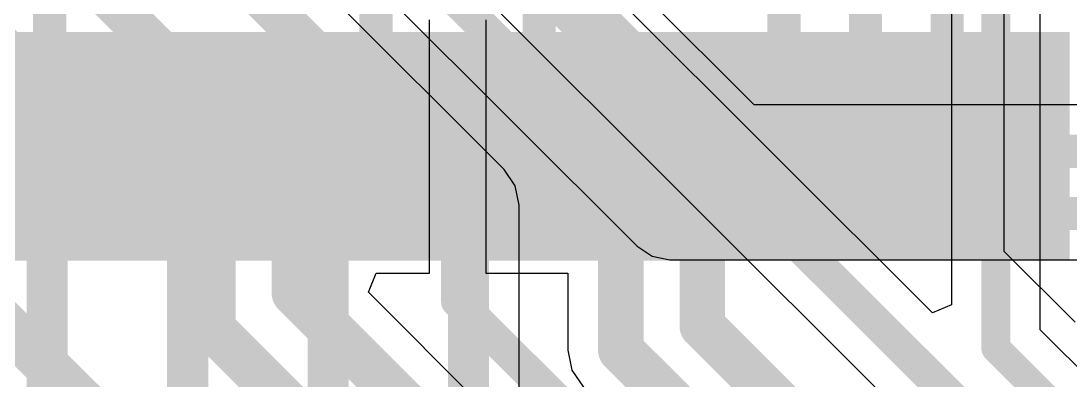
# Model space of a CAD drawing. Header units: inches. Extents: x -3 to 488, y -11 to 93.
# Drawn here: x 99.86 to 106.3, y 27.64 to 29.85 of the extents above; entities that cross this region are included whole.
import ezdxf

# ---------------------------------------------------------------- set-up
doc = ezdxf.new("R2010")
doc.units = ezdxf.units.IN
for name, color, linetype in [('Bottom Layer', 5, 'Continuous'), ('Layer 1', 16, 'Continuous'), ('Top Layer', 1, 'Continuous'), ('Top Paste', 8, 'Continuous'), ('Top Solder', 216, 'Continuous')]:
    doc.layers.add(name, color=color, linetype=linetype)

msp = doc.modelspace()

# ---------------------------------------------------------------- hatches: boundary and pattern name
at = {"layer": 'Top Layer'}
for points in [[(99.8875, 28.4788), (99.8875, 29.6788), (100.1875, 29.6788), (100.1875, 28.4788)], [(100.3875, 28.4788), (100.3875, 29.6788), (100.6875, 29.6788), (100.6875, 28.4788)], [(100.8875, 28.4788), (100.8875, 29.6788), (101.1875, 29.6788), (101.1875, 28.4788)], [(101.3875, 28.4788), (101.3875, 29.6788), (101.6875, 29.6788), (101.6875, 28.4788)], [(101.8875, 28.4788), (101.8875, 29.6788), (102.1875, 29.6788), (102.1875, 28.4788)], [(102.3875, 28.4788), (102.3875, 29.6788), (102.6875, 29.6788), (102.6875, 28.4788)], [(102.8875, 28.4788), (102.8875, 29.6788), (103.1875, 29.6788), (103.1875, 28.4788)], [(103.3875, 28.4788), (103.3875, 29.6788), (103.6875, 29.6788), (103.6875, 28.4788)], [(103.8875, 28.4788), (103.8875, 29.6788), (104.1875, 29.6788), (104.1875, 28.4788)], [(104.3875, 28.4788), (104.3875, 29.6788), (104.6875, 29.6788), (104.6875, 28.4788)], [(104.8875, 28.4788), (104.8875, 29.6788), (105.1875, 29.6788), (105.1875, 28.4788)], [(105.3875, 28.4788), (105.3875, 29.6788), (105.6875, 29.6788), (105.6875, 28.4788)], [(105.8875, 28.4788), (105.8875, 29.6788), (106.1875, 29.6788), (106.1875, 28.4788)]]:
    msp.add_hatch(color=1, dxfattribs=at).paths.add_polyline_path(points)
at = {"layer": 'Top Paste'}
for points in [[(99.8875, 28.4788), (99.8875, 29.6788), (100.1875, 29.6788), (100.1875, 28.4788)], [(100.3875, 28.4788), (100.3875, 29.6788), (100.6875, 29.6788), (100.6875, 28.4788)], [(100.8875, 28.4788), (100.8875, 29.6788), (101.1875, 29.6788), (101.1875, 28.4788)], [(101.3875, 28.4788), (101.3875, 29.6788), (101.6875, 29.6788), (101.6875, 28.4788)], [(101.8875, 28.4788), (101.8875, 29.6788), (102.1875, 29.6788), (102.1875, 28.4788)], [(102.3875, 28.4788), (102.3875, 29.6788), (102.6875, 29.6788), (102.6875, 28.4788)], [(102.8875, 28.4788), (102.8875, 29.6788), (103.1875, 29.6788), (103.1875, 28.4788)], [(103.3875, 28.4788), (103.3875, 29.6788), (103.6875, 29.6788), (103.6875, 28.4788)], [(103.8875, 28.4788), (103.8875, 29.6788), (104.1875, 29.6788), (104.1875, 28.4788)], [(104.3875, 28.4788), (104.3875, 29.6788), (104.6875, 29.6788), (104.6875, 28.4788)], [(104.8875, 28.4788), (104.8875, 29.6788), (105.1875, 29.6788), (105.1875, 28.4788)], [(105.3875, 28.4788), (105.3875, 29.6788), (105.6875, 29.6788), (105.6875, 28.4788)], [(105.8875, 28.4788), (105.8875, 29.6788), (106.1875, 29.6788), (106.1875, 28.4788)]]:
    msp.add_hatch(color=8, dxfattribs=at).paths.add_polyline_path(points)
at = {"layer": 'Top Solder'}
for points in [[(99.7859, 28.3772), (99.7859, 29.7804), (100.2891, 29.7804), (100.2891, 28.3772)], [(100.2859, 28.3772), (100.2859, 29.7804), (100.7891, 29.7804), (100.7891, 28.3772)], [(100.7859, 28.3772), (100.7859, 29.7804), (101.2891, 29.7804), (101.2891, 28.3772)], [(101.2859, 28.3772), (101.2859, 29.7804), (101.7891, 29.7804), (101.7891, 28.3772)], [(101.7859, 28.3772), (101.7859, 29.7804), (102.2891, 29.7804), (102.2891, 28.3772)], [(102.2859, 28.3772), (102.2859, 29.7804), (102.7891, 29.7804), (102.7891, 28.3772)], [(102.7859, 28.3772), (102.7859, 29.7804), (103.2891, 29.7804), (103.2891, 28.3772)], [(103.2859, 28.3772), (103.2859, 29.7804), (103.7891, 29.7804), (103.7891, 28.3772)], [(103.7859, 28.3772), (103.7859, 29.7804), (104.2891, 29.7804), (104.2891, 28.3772)], [(104.2859, 28.3772), (104.2859, 29.7804), (104.7891, 29.7804), (104.7891, 28.3772)], [(104.7859, 28.3772), (104.7859, 29.7804), (105.2891, 29.7804), (105.2891, 28.3772)], [(105.2859, 28.3772), (105.2859, 29.7804), (105.7891, 29.7804), (105.7891, 28.3772)], [(105.7859, 28.3772), (105.7859, 29.7804), (106.2891, 29.7804), (106.2891, 28.3772)]]:
    msp.add_hatch(color=216, dxfattribs=at).paths.add_polyline_path(points)

# ---------------------------------------------------------------- linework, layer by layer
at = {"layer": 'Bottom Layer'}
for p, q in [((104.3554, 29.3333), (102.3317, 31.357)), ((101.0441, 31.0591), (103.6372, 28.466)), ((108.7335, 29.3333), (104.3554, 29.3333)), ((103.6372, 28.466), (103.6372, 28.466)), ((103.6372, 28.466), (103.7296, 28.4042)), ((103.7296, 28.4042), (103.8386, 28.3825)), ((103.8386, 28.3825), (103.8386, 28.3825)), ((103.8386, 28.3825), (107.3664, 28.3825))]:
    msp.add_line(p, q, dxfattribs=at)
for points in [[(101.2455, 31.2605, 0.2032, 0.2032, 0), (103.8386, 28.6674, 0.2032, 0.2032, 0)], [(102.0468, 31.239, 0.2032, 0.2032, 0), (104.2374, 29.0484, 0.2032, 0.2032, 0)], [(104.2374, 29.0484, 0.2032, 0.2032, 0), (108.1639, 29.0484, 0.2032, 0.2032, 0)], [(103.8386, 28.6674, 0.2032, 0.2032, 0), (108.0061, 28.6674, 0.2032, 0.2032, 0)]]:
    msp.add_lwpolyline(points, format="xyseb", dxfattribs=at)
for points in [[(104.1866, 29.0484, 0.1016, 0.1016, 1), (104.2882, 29.0484, 0.1016, 0.1016, 1)], [(104.1866, 29.0484, 0.1016, 0.1016, 1), (104.2882, 29.0484, 0.1016, 0.1016, 1)], [(103.7878, 28.6674, 0.1016, 0.1016, 1), (103.8894, 28.6674, 0.1016, 0.1016, 1)], [(103.7878, 28.6674, 0.1016, 0.1016, 1), (103.8894, 28.6674, 0.1016, 0.1016, 1)]]:
    msp.add_lwpolyline(points, format="xyseb", close=True, dxfattribs=at)
at = {"layer": 'Layer 1'}
for p, q in [((102.8237, 28.9371), (94.9836, 36.7772)), ((105.4473, 28.057), (101.7767, 31.7276)), ((101.3697, 31.3289), (107.0403, 25.6583)), ((105.5646, 30.5293), (105.5646, 28.1056)), ((106.1085, 27.9523), (106.1085, 30.211)), ((102.8908, 28.8367), (102.8237, 28.9371)), ((102.8237, 28.9371), (102.8237, 28.9371)), ((102.9144, 28.7183), (102.8908, 28.8367)), ((102.9144, 26.6951), (102.9144, 28.7183)), ((102.9144, 28.7183), (102.9144, 28.7183)), ((105.5646, 28.1056), (105.4473, 28.057)), ((108.2819, 25.7788), (106.1085, 27.9523))]:
    msp.add_line(p, q, dxfattribs=at)
for points in [[(94.7648, 36.5584, 0.2515, 0.2515, 0), (102.6049, 28.7183, 0.2515, 0.2515, 0)], [(94.5882, 35.7964, 0.2515, 0.2515, 0), (101.744, 28.6406, 0.2515, 0.2515, 0)], [(94.6072, 34.8363, 0.2515, 0.2515, 0), (100.8832, 28.5604, 0.2515, 0.2515, 0)], [(94.6819, 33.8981, 0.2515, 0.2515, 0), (100.0223, 28.5577, 0.2515, 0.2515, 0)], [(101.5712, 31.5303, 0.2032, 0.2032, 0), (107.3252, 25.7763, 0.2032, 0.2032, 0)], [(105.8366, 27.8396, 0.1778, 0.1778, 0), (105.8366, 30.9331, 0.1778, 0.1778, 0)], [(102.6049, 26.3288, 0.2515, 0.2515, 0), (102.6049, 28.7183, 0.2515, 0.2515, 0)], [(101.744, 26.3288, 0.2515, 0.2515, 0), (101.744, 28.6406, 0.2515, 0.2515, 0)], [(100.0223, 26.3288, 0.2515, 0.2515, 0), (100.0223, 28.5577, 0.2515, 0.2515, 0)], [(100.8832, 26.3288, 0.2515, 0.2515, 0), (100.8832, 28.5604, 0.2515, 0.2515, 0)], [(105.8366, 27.8396, 0.1778, 0.1778, 0), (108.5664, 25.1097, 0.1778, 0.1778, 0)]]:
    msp.add_lwpolyline(points, format="xyseb", dxfattribs=at)
for points in [[(102.542, 28.7183, 0.1257, 0.1257, 1), (102.6678, 28.7183, 0.1257, 0.1257, 1)], [(102.542, 28.7183, 0.1257, 0.1257, 1), (102.6678, 28.7183, 0.1257, 0.1257, 1)], [(101.6812, 28.6406, 0.1257, 0.1257, 1), (101.8069, 28.6406, 0.1257, 0.1257, 1)], [(101.6812, 28.6406, 0.1257, 0.1257, 1), (101.8069, 28.6406, 0.1257, 0.1257, 1)], [(99.9594, 28.5577, 0.1257, 0.1257, 1), (100.0852, 28.5577, 0.1257, 0.1257, 1)], [(99.9594, 28.5577, 0.1257, 0.1257, 1), (100.0852, 28.5577, 0.1257, 0.1257, 1)], [(100.8203, 28.5604, 0.1257, 0.1257, 1), (100.946, 28.5604, 0.1257, 0.1257, 1)], [(100.8203, 28.5604, 0.1257, 0.1257, 1), (100.946, 28.5604, 0.1257, 0.1257, 1)], [(105.7921, 27.8396, 0.0889, 0.0889, 1), (105.881, 27.8396, 0.0889, 0.0889, 1)], [(105.7921, 27.8396, 0.0889, 0.0889, 1), (105.881, 27.8396, 0.0889, 0.0889, 1)]]:
    msp.add_lwpolyline(points, format="xyseb", close=True, dxfattribs=at)
at = {"layer": 'Top Layer'}
for p, q in [((105.8875, 28.4335), (105.8875, 30.449)), ((102.3653, 28.301), (102.3653, 29.8566)), ((102.7097, 29.8566), (102.7097, 28.301)), ((106.3218, 27.9992), (105.8875, 28.4335)), ((101.9904, 28.1837), (102.039, 28.301)), ((102.039, 28.301), (102.3653, 28.301)), ((102.7097, 28.301), (103.2138, 28.301)), ((103.2138, 28.301), (103.2138, 27.8288)), ((102.8338, 27.3404), (101.9904, 28.1837)), ((103.2138, 27.8288), (103.2384, 27.705)), ((103.2384, 27.705), (103.3086, 27.5999))]:
    msp.add_line(p, q, dxfattribs=at)
for points in [[(105.0375, 29.0788, 0.2032, 0.2032, 0), (105.0375, 32.4621, 0.2032, 0.2032, 0)], [(100.0375, 29.0788, 0.2032, 0.2032, 0), (100.0375, 31.5107, 0.2032, 0.2032, 0)], [(104.5375, 29.0788, 0.2032, 0.2032, 0), (104.5375, 31.0172, 0.2032, 0.2032, 0)], [(100.5375, 29.0788, 0.2032, 0.2032, 0), (100.5375, 30.9778, 0.2032, 0.2032, 0)], [(102.0375, 29.0788, 0.2032, 0.2032, 0), (102.0375, 30.7045, 0.2032, 0.2032, 0)], [(103.0375, 29.0788, 0.2032, 0.2032, 0), (103.0375, 30.6741, 0.2032, 0.2032, 0)], [(105.5375, 29.0788, 0.2032, 0.2032, 0), (105.5375, 30.6157, 0.2032, 0.2032, 0)], [(101.0375, 27.9581, 0.2794, 0.2794, 0), (101.0375, 29.0788, 0.2794, 0.2794, 0)], [(101.5375, 28.1788, 0.2794, 0.2794, 0), (101.5375, 29.0788, 0.2794, 0.2794, 0)], [(103.5375, 27.8288, 0.2794, 0.2794, 0), (103.5375, 29.0788, 0.2794, 0.2794, 0)], [(104.0375, 27.9754, 0.2794, 0.2794, 0), (104.0375, 29.0788, 0.2794, 0.2794, 0)], [(102.5375, 28.1288, 0.2032, 0.2032, 0), (102.5375, 29.0788, 0.2032, 0.2032, 0)], [(99.5375, 28.2146, 0.2794, 0.2794, 0), (100.8832, 26.869, 0.2794, 0.2794, 0)], [(101.5375, 28.1788, 0.2794, 0.2794, 0), (102.6049, 27.1115, 0.2794, 0.2794, 0)], [(102.5375, 28.1288, 0.2032, 0.2032, 0), (103.4658, 27.2006, 0.2032, 0.2032, 0)], [(101.0375, 27.9581, 0.2794, 0.2794, 0), (101.744, 27.2516, 0.2794, 0.2794, 0)], [(104.0375, 27.9754, 0.2794, 0.2794, 0), (105.1875, 26.8254, 0.2794, 0.2794, 0)], [(103.5375, 27.8288, 0.2794, 0.2794, 0), (104.3266, 27.0397, 0.2794, 0.2794, 0)]]:
    msp.add_lwpolyline(points, format="xyseb", dxfattribs=at)
for points in [[(100.9676, 29.0788, 0.1397, 0.1397, 1), (101.1073, 29.0788, 0.1397, 0.1397, 1)], [(101.4676, 29.0788, 0.1397, 0.1397, 1), (101.6073, 29.0788, 0.1397, 0.1397, 1)], [(103.4676, 29.0788, 0.1397, 0.1397, 1), (103.6073, 29.0788, 0.1397, 0.1397, 1)], [(103.9676, 29.0788, 0.1397, 0.1397, 1), (104.1073, 29.0788, 0.1397, 0.1397, 1)], [(99.9867, 29.0788, 0.1016, 0.1016, 1), (100.0883, 29.0788, 0.1016, 0.1016, 1)], [(100.4867, 29.0788, 0.1016, 0.1016, 1), (100.5883, 29.0788, 0.1016, 0.1016, 1)], [(101.9867, 29.0788, 0.1016, 0.1016, 1), (102.0883, 29.0788, 0.1016, 0.1016, 1)], [(102.4867, 29.0788, 0.1016, 0.1016, 1), (102.5883, 29.0788, 0.1016, 0.1016, 1)], [(102.9867, 29.0788, 0.1016, 0.1016, 1), (103.0883, 29.0788, 0.1016, 0.1016, 1)], [(104.4867, 29.0788, 0.1016, 0.1016, 1), (104.5883, 29.0788, 0.1016, 0.1016, 1)], [(104.9867, 29.0788, 0.1016, 0.1016, 1), (105.0883, 29.0788, 0.1016, 0.1016, 1)], [(105.4867, 29.0788, 0.1016, 0.1016, 1), (105.5883, 29.0788, 0.1016, 0.1016, 1)], [(101.4676, 28.1788, 0.1397, 0.1397, 1), (101.6073, 28.1788, 0.1397, 0.1397, 1)], [(101.4676, 28.1788, 0.1397, 0.1397, 1), (101.6073, 28.1788, 0.1397, 0.1397, 1)], [(102.4867, 28.1288, 0.1016, 0.1016, 1), (102.5883, 28.1288, 0.1016, 0.1016, 1)], [(102.4867, 28.1288, 0.1016, 0.1016, 1), (102.5883, 28.1288, 0.1016, 0.1016, 1)], [(100.9676, 27.9581, 0.1397, 0.1397, 1), (101.1073, 27.9581, 0.1397, 0.1397, 1)], [(100.9676, 27.9581, 0.1397, 0.1397, 1), (101.1073, 27.9581, 0.1397, 0.1397, 1)], [(103.9676, 27.9754, 0.1397, 0.1397, 1), (104.1073, 27.9754, 0.1397, 0.1397, 1)], [(103.9676, 27.9754, 0.1397, 0.1397, 1), (104.1073, 27.9754, 0.1397, 0.1397, 1)], [(103.4676, 27.8288, 0.1397, 0.1397, 1), (103.6073, 27.8288, 0.1397, 0.1397, 1)], [(103.4676, 27.8288, 0.1397, 0.1397, 1), (103.6073, 27.8288, 0.1397, 0.1397, 1)]]:
    msp.add_lwpolyline(points, format="xyseb", close=True, dxfattribs=at)

doc.saveas('drawing.dxf')
